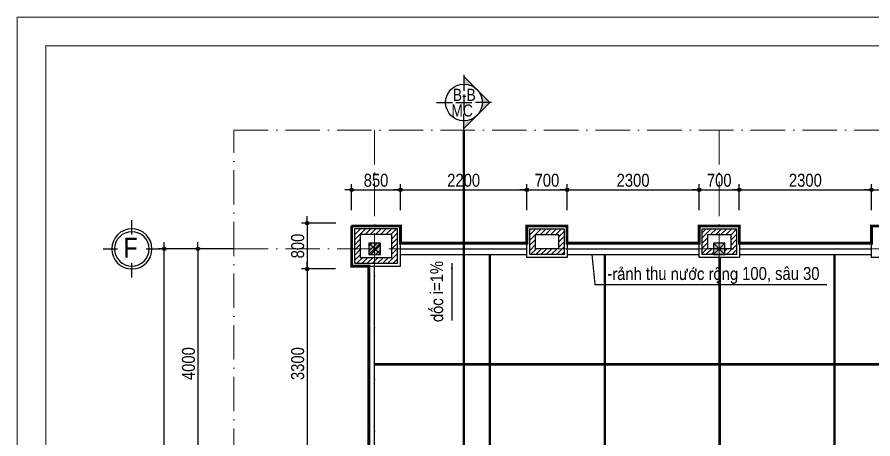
# Model space of a CAD drawing. Extents: x -1107188 to -523840, y 39692 to 514392.
# Drawn here: x -1107188 to -1092289, y 507040 to 514392 of the extents above; entities that cross this region are included whole.
import ezdxf
from ezdxf.enums import TextEntityAlignment as Align

# ---------------------------------------------------------------- set-up
doc = ezdxf.new("R2010")
doc.units = 0
doc.linetypes.add('ACAD_ISO10W100', pattern=[18, 12, -3, 0, -3])
doc.linetypes.add('DASHED2', pattern=[0.375, 0.25, -0.125])
doc.layers.get('0').update_dxf_attribs({"color": 255, "linetype": 'CONTINUOUS'})
doc.layers.get('DEFPOINTS').update_dxf_attribs({"linetype": 'CONTINUOUS'})
for name, color, linetype, lineweight in [('00-KICH THUOC', 6, 'CONTINUOUS', 9), ('NET-THAY', 2, 'CONTINUOUS', 13), ('TRUC', 24, 'CONTINUOUS', 0)]:
    doc.layers.add(name, color=color, linetype=linetype, lineweight=lineweight)
for name, color, linetype in [('009', 251, 'CONTINUOUS'), ('daucat', 220, 'CONTINUOUS'), ('DIM', 1, 'CONTINUOUS'), ('KYHIEU', 3, 'CONTINUOUS'), ('TAGS', 60, 'CONTINUOUS'), ('TEXT', 7, 'CONTINUOUS'), ('TUONG', 131, 'CONTINUOUS'), ('WALL', 4, 'CONTINUOUS')]:
    doc.layers.add(name, color=color, linetype=linetype)
doc.styles.add('1', font='', dxfattribs={"height": 250})
doc.styles.add('HEL-CONDENSE', font='')
doc.styles.add('KICHTHUOC', font='', dxfattribs={"width": 0.8})
doc.styles.add('SO BV', font='', dxfattribs={"height": 200})
doc.styles.add('TEN BV', font='', dxfattribs={"height": 350})
doc.styles.add('VNI-HELVE-CONDENSE', font='')
doc.styles.add('VNI-HELVE-CONDENSEN', font='')
doc.styles.get('1').set_extended_font_data('VNI-Helve-Condense')
doc.styles.get('HEL-CONDENSE').set_extended_font_data('VNI-Helve-Condense')
doc.styles.get('KICHTHUOC').set_extended_font_data('VNI-Helve-Condense')
doc.styles.get('SO BV').set_extended_font_data('VNI-Helve-Condense')
doc.styles.get('TEN BV').set_extended_font_data('VNI-Helve-Condense', bold=True)
doc.styles.get('VNI-HELVE-CONDENSE').set_extended_font_data('VNI-Helve-Condense')
doc.styles.get('VNI-HELVE-CONDENSEN').set_extended_font_data('VNI-Helve-Condense')
doc.dimstyles.new('1-100', dxfattribs={"dimtxt": 200, "dimasz": 60, "dimexe": 0, "dimexo": 0, "dimgap": 70, "dimtad": 1, "dimtoh": 1, "dimdec": 0, "dimzin": 9, "dimdsep": 46, "dimtxsty": 'KICHTHUOC', "dimblk": 'KTHUOC', "dimcen": 15, "dimdle": 150, "dimclrd": 256, "dimclre": 256, "dimclrt": 7, "dimadec": 0, "dimazin": 0, "dimtfac": 1, "dimtdec": 0, "dimtix": 1, "dimtmove": 2, "dimatfit": 3, "dimfxl": 1, "dimtolj": 1, "dimtzin": 1, "dimarcsym": 0})
doc.dimstyles.new('D100', dxfattribs={"dimtxt": 225, "dimasz": 1.2, "dimexe": 100, "dimexo": 0, "dimgap": 50, "dimtad": 1, "dimdec": 0, "dimzin": 13, "dimdsep": 46, "dimtxsty": 'HEL-CONDENSE', "dimblk": 'D50', "dimcen": 0, "dimclrd": 1, "dimclre": 1, "dimclrt": 7, "dimadec": 0, "dimazin": 0, "dimtfac": 1, "dimtdec": 0, "dimtmove": 0, "dimatfit": 3, "dimldrblk": 'D50', "dimfxl": 1, "dimtolj": 1, "dimtzin": 13, "dimarcsym": 0})
pattern_1 = [(45, (-2400387.26, 85034.324), (-44.9012806, 44.9012806), [])]

# ---------------------------------------------------------------- blocks, each defined once
blk = doc.blocks.new('D50')
at = {"layer": 'DIM'}
blk.add_hatch(color=256, dxfattribs=at).paths.add_polyline_path([(25, 0, 1), (-25, 0, 1)])
blk.add_line((25, 0), (100, 0), dxfattribs=at)
blk.add_circle((0, 0), 25, dxfattribs=at)
blk = doc.blocks.new('*D83')
at = {"layer": 'DEFPOINTS', "color": 0, "transparency": 16777216}
for p in [(-1103418, 510352), (-1104039, 506352), (-1103418, 506352)]:
    blk.add_point(p, dxfattribs=at)
at = {"layer": 'DIM', "color": 1, "lineweight": -2, "transparency": 16777216}
for p, q in [((-1103418, 510352), (-1104139, 510352)), ((-1104039, 510351), (-1104039, 506353)), ((-1103418, 506352), (-1104139, 506352))]:
    blk.add_line(p, q, dxfattribs=at)
at = {"layer": 'DIM', "color": 1, "lineweight": -2, "transparency": 16777216, "xscale": 1.199999999999999, "yscale": 1.199999999999999, "zscale": 1.199999999999999}
for p, rotation in [((-1104039, 510352), 90), ((-1104039, 506352), 270)]:
    blk.add_blockref('D50', p, dxfattribs=dict(at, rotation=rotation))
at = {"layer": 'DIM', "color": 7, "transparency": 16777216, "insert": (-1104204, 508352), "char_height": 225, "attachment_point": 5, "rotation": 90, "style": 'HEL-CONDENSE'}
blk.add_mtext('\\A1;4000', dxfattribs=at)
blk = doc.blocks.new('*D87')
at = {"layer": 'DEFPOINTS', "color": 0, "transparency": 16777216}
for p in [(-1104627, 510352), (-1103418, 510352), (-1103418, 496352)]:
    blk.add_point(p, dxfattribs=at)
at = {"layer": 'DIM', "color": 1, "lineweight": -2, "transparency": 16777216}
for p, q in [((-1103418, 510352), (-1104727, 510352)), ((-1104627, 496353), (-1104627, 510351)), ((-1103418, 496352), (-1104727, 496352))]:
    blk.add_line(p, q, dxfattribs=at)
at = {"layer": 'DIM', "color": 1, "lineweight": -2, "transparency": 16777216, "xscale": 1.199999999999999, "yscale": 1.199999999999999, "zscale": 1.199999999999999}
for p, rotation in [((-1104627, 510352), 90), ((-1104627, 496352), 270)]:
    blk.add_blockref('D50', p, dxfattribs=dict(at, rotation=rotation))
at = {"layer": 'DIM', "color": 7, "transparency": 16777216, "insert": (-1104792, 503352), "char_height": 225, "attachment_point": 5, "rotation": 90, "style": 'HEL-CONDENSE'}
blk.add_mtext('\\A1;14000', dxfattribs=at)
blk = doc.blocks.new('A$C206177D3')
at = {"layer": 'TAGS', "ltscale": 1000}
for p, q in [((-37, 240), (-37, 490)), ((-287, -10), (-537, -10)), ((463, -10), (213, -10)), ((-37, -510), (-37, -260))]:
    blk.add_line(p, q, dxfattribs=at)
blk.add_circle((-37, -10), 350, dxfattribs=at)
at = {"layer": 'TAGS', "color": 254, "ltscale": 1000}
blk.add_circle((-37, -10), 300, dxfattribs=at)
at = {"layer": 'TAGS', "ltscale": 1000, "style": 'VNI-HELVE-CONDENSEN'}
blk.add_attdef('A', text='', height=350, dxfattribs=at).set_placement((-38, -166), align=Align.CENTER)
blk = doc.blocks.new('A$C225A2996')
at = {"layer": 'WALL'}
blk.add_hatch(color=4, dxfattribs=at).paths.add_polyline_path([(531, 82), (731, 82), (731, 282), (531, 282)])
at = {"layer": 'WALL', "color": 4}
for p, q in [((531, 282), (731, 82)), ((531, 82), (731, 282))]:
    blk.add_line(p, q, dxfattribs=at)
blk.add_lwpolyline([(531, 82), (731, 82), (731, 282), (531, 282)], close=True, dxfattribs=at)
blk = doc.blocks.new('mc2')
at = {"layer": 'KYHIEU', "ltscale": 0.7}
h = blk.add_hatch(color=256, dxfattribs=at)
h.paths.add_polyline_path([(600, 400), (600, 566), (317, 283, -0.198912)])
h.paths.add_polyline_path([(200, 0, -0.198912), (317, 283), (34, 0)])
h.paths.add_polyline_path([(317, -283, -0.198912), (200, 0), (34, 0)])
h.paths.add_polyline_path([(600, -566), (600, -400, -0.198912), (317, -283)])
for p, q in [((600, 566), (34, 0)), ((600, 600), (600, 250)), ((0, 0), (350, 0)), ((600, -566), (34, 0)), ((775, 0), (425, 0)), ((600, -175), (600, 175)), ((1200, 0), (850, 0)), ((600, -600), (600, -250))]:
    blk.add_line(p, q, dxfattribs=at)
blk.add_circle((600, 0), 400, dxfattribs=at)
at = {"style": 'VNI-HELVE-CONDENSE'}
for height, p in [(300, (612, 182)), (225, (609, -187))]:
    blk.add_attdef('A', text='', height=height, dxfattribs=at).set_placement(p, align=Align.MIDDLE_CENTER)
blk = doc.blocks.new('*D92')
at = {"layer": 'DEFPOINTS', "color": 0, "transparency": 16777216}
for p in [(-1100514, 511382), (-1101364, 511029), (-1100514, 511029)]:
    blk.add_point(p, dxfattribs=at)
at = {"layer": 'DIM', "color": 1, "lineweight": -2, "transparency": 16777216}
for p, q in [((-1101364, 511029), (-1101364, 511482)), ((-1101362, 511382), (-1100515, 511382)), ((-1100514, 511029), (-1100514, 511482))]:
    blk.add_line(p, q, dxfattribs=at)
at = {"layer": 'DIM', "color": 1, "lineweight": -2, "transparency": 16777216, "xscale": 1.199999999999999, "yscale": 1.199999999999999, "zscale": 1.199999999999999, "rotation": 180}
blk.add_blockref('D50', (-1101364, 511382), dxfattribs=at)
at = {"layer": 'DIM', "color": 1, "lineweight": -2, "transparency": 16777216, "xscale": 1.199999999999999, "yscale": 1.199999999999999, "zscale": 1.199999999999999}
blk.add_blockref('D50', (-1100514, 511382), dxfattribs=at)
at = {"layer": 'DIM', "color": 7, "transparency": 16777216, "insert": (-1100939, 511547), "char_height": 225, "attachment_point": 5, "style": 'HEL-CONDENSE'}
blk.add_mtext('\\A1;850', dxfattribs=at)
blk = doc.blocks.new('*D93')
at = {"layer": 'DEFPOINTS', "color": 0, "transparency": 16777216}
for p in [(-1098314, 511382), (-1100514, 511029), (-1098314, 511029)]:
    blk.add_point(p, dxfattribs=at)
at = {"layer": 'DIM', "color": 1, "lineweight": -2, "transparency": 16777216}
for p, q in [((-1100514, 511029), (-1100514, 511482)), ((-1100512, 511382), (-1098315, 511382)), ((-1098314, 511029), (-1098314, 511482))]:
    blk.add_line(p, q, dxfattribs=at)
at = {"layer": 'DIM', "color": 1, "lineweight": -2, "transparency": 16777216, "xscale": 1.199999999999999, "yscale": 1.199999999999999, "zscale": 1.199999999999999, "rotation": 180}
blk.add_blockref('D50', (-1100514, 511382), dxfattribs=at)
at = {"layer": 'DIM', "color": 1, "lineweight": -2, "transparency": 16777216, "xscale": 1.199999999999999, "yscale": 1.199999999999999, "zscale": 1.199999999999999}
blk.add_blockref('D50', (-1098314, 511382), dxfattribs=at)
at = {"layer": 'DIM', "color": 7, "transparency": 16777216, "insert": (-1099414, 511547), "char_height": 225, "attachment_point": 5, "style": 'HEL-CONDENSE'}
blk.add_mtext('\\A1;2200', dxfattribs=at)
blk = doc.blocks.new('*D94')
at = {"layer": 'DEFPOINTS', "color": 0, "transparency": 16777216}
for p in [(-1097614, 511382), (-1098314, 511029), (-1097614, 511029)]:
    blk.add_point(p, dxfattribs=at)
at = {"layer": 'DIM', "color": 1, "lineweight": -2, "transparency": 16777216}
for p, q in [((-1098314, 511029), (-1098314, 511482)), ((-1098312, 511382), (-1097615, 511382)), ((-1097614, 511029), (-1097614, 511482))]:
    blk.add_line(p, q, dxfattribs=at)
at = {"layer": 'DIM', "color": 1, "lineweight": -2, "transparency": 16777216, "xscale": 1.199999999999999, "yscale": 1.199999999999999, "zscale": 1.199999999999999, "rotation": 180}
blk.add_blockref('D50', (-1098314, 511382), dxfattribs=at)
at = {"layer": 'DIM', "color": 1, "lineweight": -2, "transparency": 16777216, "xscale": 1.199999999999999, "yscale": 1.199999999999999, "zscale": 1.199999999999999}
blk.add_blockref('D50', (-1097614, 511382), dxfattribs=at)
at = {"layer": 'DIM', "color": 7, "transparency": 16777216, "insert": (-1097964, 511547), "char_height": 225, "attachment_point": 5, "style": 'HEL-CONDENSE'}
blk.add_mtext('\\A1;700', dxfattribs=at)
blk = doc.blocks.new('*D95')
at = {"layer": 'DEFPOINTS', "color": 0, "transparency": 16777216}
for p in [(-1095314, 511382), (-1097614, 511029), (-1095314, 511029)]:
    blk.add_point(p, dxfattribs=at)
at = {"layer": 'DIM', "color": 1, "lineweight": -2, "transparency": 16777216}
for p, q in [((-1097614, 511029), (-1097614, 511482)), ((-1097612, 511382), (-1095315, 511382)), ((-1095314, 511029), (-1095314, 511482))]:
    blk.add_line(p, q, dxfattribs=at)
at = {"layer": 'DIM', "color": 1, "lineweight": -2, "transparency": 16777216, "xscale": 1.199999999999999, "yscale": 1.199999999999999, "zscale": 1.199999999999999, "rotation": 180}
blk.add_blockref('D50', (-1097614, 511382), dxfattribs=at)
at = {"layer": 'DIM', "color": 1, "lineweight": -2, "transparency": 16777216, "xscale": 1.199999999999999, "yscale": 1.199999999999999, "zscale": 1.199999999999999}
blk.add_blockref('D50', (-1095314, 511382), dxfattribs=at)
at = {"layer": 'DIM', "color": 7, "transparency": 16777216, "insert": (-1096464, 511547), "char_height": 225, "attachment_point": 5, "style": 'HEL-CONDENSE'}
blk.add_mtext('\\A1;2300', dxfattribs=at)
blk = doc.blocks.new('*D96')
at = {"layer": 'DEFPOINTS', "color": 0, "transparency": 16777216}
for p in [(-1094614, 511382), (-1095314, 511029), (-1094614, 511029)]:
    blk.add_point(p, dxfattribs=at)
at = {"layer": 'DIM', "color": 1, "lineweight": -2, "transparency": 16777216}
for p, q in [((-1095314, 511029), (-1095314, 511482)), ((-1095312, 511382), (-1094615, 511382)), ((-1094614, 511029), (-1094614, 511482))]:
    blk.add_line(p, q, dxfattribs=at)
at = {"layer": 'DIM', "color": 1, "lineweight": -2, "transparency": 16777216, "xscale": 1.199999999999999, "yscale": 1.199999999999999, "zscale": 1.199999999999999, "rotation": 180}
blk.add_blockref('D50', (-1095314, 511382), dxfattribs=at)
at = {"layer": 'DIM', "color": 1, "lineweight": -2, "transparency": 16777216, "xscale": 1.199999999999999, "yscale": 1.199999999999999, "zscale": 1.199999999999999}
blk.add_blockref('D50', (-1094614, 511382), dxfattribs=at)
at = {"layer": 'DIM', "color": 7, "transparency": 16777216, "insert": (-1094964, 511547), "char_height": 225, "attachment_point": 5, "style": 'HEL-CONDENSE'}
blk.add_mtext('\\A1;700', dxfattribs=at)
blk = doc.blocks.new('*D97')
at = {"layer": 'DEFPOINTS', "color": 0, "transparency": 16777216}
for p in [(-1092314, 511382), (-1094614, 511029), (-1092314, 511029)]:
    blk.add_point(p, dxfattribs=at)
at = {"layer": 'DIM', "color": 1, "lineweight": -2, "transparency": 16777216}
for p, q in [((-1094614, 511029), (-1094614, 511482)), ((-1094612, 511382), (-1092315, 511382)), ((-1092314, 511029), (-1092314, 511482))]:
    blk.add_line(p, q, dxfattribs=at)
at = {"layer": 'DIM', "color": 1, "lineweight": -2, "transparency": 16777216, "xscale": 1.199999999999999, "yscale": 1.199999999999999, "zscale": 1.199999999999999, "rotation": 180}
blk.add_blockref('D50', (-1094614, 511382), dxfattribs=at)
at = {"layer": 'DIM', "color": 1, "lineweight": -2, "transparency": 16777216, "xscale": 1.199999999999999, "yscale": 1.199999999999999, "zscale": 1.199999999999999}
blk.add_blockref('D50', (-1092314, 511382), dxfattribs=at)
at = {"layer": 'DIM', "color": 7, "transparency": 16777216, "insert": (-1093464, 511547), "char_height": 225, "attachment_point": 5, "style": 'HEL-CONDENSE'}
blk.add_mtext('\\A1;2300', dxfattribs=at)
blk = doc.blocks.new('*D98')
at = {"layer": 'DEFPOINTS', "color": 0, "transparency": 16777216}
for p in [(-1091614, 511382), (-1092314, 511029), (-1091614, 511029)]:
    blk.add_point(p, dxfattribs=at)
at = {"layer": 'DIM', "color": 1, "lineweight": -2, "transparency": 16777216}
for p, q in [((-1092314, 511029), (-1092314, 511482)), ((-1092312, 511382), (-1091615, 511382)), ((-1091614, 511029), (-1091614, 511482))]:
    blk.add_line(p, q, dxfattribs=at)
at = {"layer": 'DIM', "color": 1, "lineweight": -2, "transparency": 16777216, "xscale": 1.199999999999999, "yscale": 1.199999999999999, "zscale": 1.199999999999999, "rotation": 180}
blk.add_blockref('D50', (-1092314, 511382), dxfattribs=at)
at = {"layer": 'DIM', "color": 1, "lineweight": -2, "transparency": 16777216, "xscale": 1.199999999999999, "yscale": 1.199999999999999, "zscale": 1.199999999999999}
blk.add_blockref('D50', (-1091614, 511382), dxfattribs=at)
at = {"layer": 'DIM', "color": 7, "transparency": 16777216, "insert": (-1091964, 511547), "char_height": 225, "attachment_point": 5, "style": 'HEL-CONDENSE'}
blk.add_mtext('\\A1;700', dxfattribs=at)
blk = doc.blocks.new('*D147')
at = {"layer": 'DEFPOINTS', "color": 0, "transparency": 16777216}
for p in [(-1101641, 510802), (-1102138, 510002), (-1101646, 510002)]:
    blk.add_point(p, dxfattribs=at)
at = {"layer": 'DIM', "color": 1, "lineweight": -2, "transparency": 16777216}
for p, q in [((-1101641, 510802), (-1102238, 510802)), ((-1102138, 510801), (-1102138, 510003)), ((-1101646, 510002), (-1102238, 510002))]:
    blk.add_line(p, q, dxfattribs=at)
at = {"layer": 'DIM', "color": 1, "lineweight": -2, "transparency": 16777216, "xscale": 1.199999999999999, "yscale": 1.199999999999999, "zscale": 1.199999999999999}
for p, rotation in [((-1102138, 510802), 90), ((-1102138, 510002), 270)]:
    blk.add_blockref('D50', p, dxfattribs=dict(at, rotation=rotation))
at = {"layer": 'DIM', "color": 7, "transparency": 16777216, "insert": (-1102303, 510402), "char_height": 225, "attachment_point": 5, "rotation": 90, "style": 'HEL-CONDENSE'}
blk.add_mtext('\\A1;800', dxfattribs=at)
blk = doc.blocks.new('*D148')
at = {"layer": 'DEFPOINTS', "color": 0, "transparency": 16777216}
for p in [(-1101646, 510002), (-1102138, 506702), (-1101656, 506702)]:
    blk.add_point(p, dxfattribs=at)
at = {"layer": 'DIM', "color": 1, "lineweight": -2, "transparency": 16777216}
for p, q in [((-1101646, 510002), (-1102238, 510002)), ((-1102138, 510001), (-1102138, 506703)), ((-1101656, 506702), (-1102238, 506702))]:
    blk.add_line(p, q, dxfattribs=at)
at = {"layer": 'DIM', "color": 1, "lineweight": -2, "transparency": 16777216, "xscale": 1.199999999999999, "yscale": 1.199999999999999, "zscale": 1.199999999999999}
for p, rotation in [((-1102138, 510002), 90), ((-1102138, 506702), 270)]:
    blk.add_blockref('D50', p, dxfattribs=dict(at, rotation=rotation))
at = {"layer": 'DIM', "color": 7, "transparency": 16777216, "insert": (-1102303, 508352), "char_height": 225, "attachment_point": 5, "rotation": 90, "style": 'HEL-CONDENSE'}
blk.add_mtext('\\A1;3300', dxfattribs=at)
blk = doc.blocks.new('KTHUOC')
at = {"ltscale": 50}
h = blk.add_hatch(color=256, dxfattribs=at)
edge = h.paths.add_edge_path()
edge.add_line((0.28, 0.53), (-0.53, -0.28))
edge.add_arc((-0.41, -0.41), 0.175, 135, 225)
edge.add_arc((-0.41, -0.41), 0.175, 225, 315)
edge.add_line((-0.28, -0.53), (0.53, 0.28))
edge.add_arc((0.41, 0.41), 0.175, 315, 405)
edge.add_arc((0.41, 0.41), 0.175, 45, 135)
for p, q in [((0, -2), (0, 2)), ((-3, 0), (3, 0))]:
    blk.add_line(p, q)
blk.add_lwpolyline([(0.28, 0.53), (-0.53, -0.28, 0.414214), (-0.53, -0.53), (-0.53, -0.53, 0.414214), (-0.28, -0.53), (0.53, 0.28, 0.414214), (0.53, 0.53), (0.53, 0.53, 0.414214)], format="xyb", close=True)
blk = doc.blocks.new('KHUNGTEN')
at = {"color": 3, "linetype": 'Continuous'}
for points in [[(-593653, 217892), (-593653, 277292), (-509653, 277292), (-509653, 217892), (-593653, 217892)], [(-593153, 218392), (-593153, 276792), (-510153, 276792), (-510153, 218392)]]:
    blk.add_lwpolyline(points, close=True, dxfattribs=at)
at = {"style": 'TEN BV'}
for tag, p in [('TEB_BV', (-518299, 222628)), ('LOAI_BV', (-511918, 220684)), ('TL', (-512164, 219751))]:
    blk.add_attdef(tag, p, '', height=350, dxfattribs=at)
at = {"style": 'SO BV'}
for tag, p in [('SOBV', (-510673, 221020)), ('TONGSOBV', (-510673, 220591))]:
    blk.add_attdef(tag, text='', height=200, dxfattribs=at).set_placement(p, align=Align.CENTER)

msp = doc.modelspace()

# ---------------------------------------------------------------- hatches: boundary and pattern name
at = {"layer": '009'}
h = msp.add_hatch(dxfattribs=at)
h.set_pattern_fill('ANSI31', color=256, scale=20, style=0)
h.set_pattern_definition(pattern_1)
h.paths.add_polyline_path([(-1101313.57, 510101.964), (-1100563.57, 510101.964), (-1100563.57, 510701.964), (-1101313.57, 510701.964)])
h.paths.add_polyline_path([(-1101213.57, 510601.964), (-1100663.57, 510601.964), (-1100663.57, 510201.964), (-1101213.57, 510201.964)], flags=16)
h.paths.add_polyline_path([(-1101063.57, 510451.964), (-1100863.57, 510451.964), (-1100863.57, 510251.964), (-1101063.57, 510251.964)], flags=0)
h = msp.add_hatch(dxfattribs=at)
h.set_pattern_fill('ANSI31', color=256, scale=20, style=0)
h.set_pattern_definition(pattern_1)
h.paths.add_polyline_path([(-1098263.57, 510251.964), (-1097663.57, 510251.964), (-1097663.57, 510701.964), (-1098263.57, 510701.964)])
h.paths.add_polyline_path([(-1098163.57, 510601.964), (-1097763.57, 510601.964), (-1097763.57, 510351.964), (-1098163.57, 510351.964)], flags=16)
h.paths.add_polyline_path([(-1095163.57, 510601.964), (-1094763.57, 510601.964), (-1094763.57, 510351.964), (-1094863.57, 510351.964), (-1094863.57, 510251.964), (-1094663.57, 510251.964), (-1094663.57, 510701.964), (-1095263.57, 510701.964), (-1095263.57, 510251.964), (-1095063.57, 510251.964), (-1095063.57, 510351.964), (-1095163.57, 510351.964)])

# ---------------------------------------------------------------- linework, layer by layer
at = {"const_width": 50}
for points in [[(-1101363.57, 510751.964), (-1100513.57, 510751.964), (-1100513.57, 510451.964), (-1098313.57, 510451.964), (-1098313.57, 510751.964), (-1097613.57, 510751.964), (-1097613.57, 510451.964), (-1095313.57, 510451.964), (-1095313.57, 510751.964), (-1094613.57, 510751.964), (-1094613.57, 510451.964), (-1092313.57, 510451.964), (-1092313.57, 510751.964), (-1091613.57, 510751.964)], [(-1101063.57, 506701.964), (-1101063.57, 510051.964), (-1101363.57, 510051.964), (-1101363.57, 510751.964)]]:
    msp.add_lwpolyline(points, dxfattribs=at)
msp.add_lwpolyline([(-1101363.57, 510051.964), (-1100513.57, 510051.964), (-1100513.57, 510751.964), (-1101363.57, 510751.964)], close=True)
for points in [[(-1100513.57, 510451.964), (-1098313.57, 510451.964)], [(-1100513.57, 510351.964), (-1098313.57, 510351.964)], [(-1097613.57, 510451.964), (-1095313.57, 510451.964)], [(-1097613.57, 510351.964), (-1095313.57, 510351.964)], [(-1094613.57, 510451.964), (-1092313.57, 510451.964)], [(-1094613.57, 510351.964), (-1092313.57, 510351.964)], [(-1100513.57, 510251.964), (-1098313.57, 510251.964)], [(-1098963.57, 496351.964), (-1098963.57, 510251.964)], [(-1098943.57, 496351.964), (-1098943.57, 510251.964)], [(-1097613.57, 510251.964), (-1095313.57, 510251.964)], [(-1096963.57, 496351.964), (-1096963.57, 510251.964)], [(-1096943.57, 496351.964), (-1096943.57, 510251.964)], [(-1094963.57, 496351.964), (-1094963.57, 510201.964)], [(-1094943.57, 496351.964), (-1094943.57, 510201.964)], [(-1094613.57, 510251.964), (-1092313.57, 510251.964)], [(-1092963.57, 500351.964), (-1092963.57, 510251.964)], [(-1092943.57, 500351.964), (-1092943.57, 510251.964)], [(-1101063.57, 506701.964), (-1101063.57, 510051.964)], [(-1100963.57, 506701.964), (-1100963.57, 510051.964)], [(-1100963.57, 508351.964), (-1067963.57, 508351.964)], [(-1100963.57, 508331.964), (-1067963.57, 508331.964)]]:
    msp.add_lwpolyline(points)
at = {"layer": '009'}
msp.add_lwpolyline([(-1101313.57, 510101.964), (-1100563.57, 510101.964), (-1100563.57, 510701.964), (-1101313.57, 510701.964)], close=True, dxfattribs=at)
at = {"layer": 'daucat', "linetype": 'DASHED2', "ltscale": 2000, "const_width": 40}
msp.add_lwpolyline([(-1099408.455, 512424.22), (-1099408.455, 489595.058)], dxfattribs=at)
at = {"layer": 'NET-THAY', "linetype": 'ByBlock', "lineweight": -2}
for points in [[(-1098313.57, 510751.964), (-1097613.57, 510751.964), (-1097613.57, 510201.964), (-1098313.57, 510201.964)], [(-1095313.57, 510751.964), (-1094613.57, 510751.964), (-1094613.57, 510201.964), (-1095313.57, 510201.964)], [(-1092313.57, 510751.964), (-1091613.57, 510751.964), (-1091613.57, 510201.964), (-1092313.57, 510201.964)]]:
    msp.add_lwpolyline(points, close=True, dxfattribs=at)
at = {"layer": 'TRUC', "linetype": 'ACAD_ISO10W100', "ltscale": 50}
msp.add_lwpolyline([(-1103417.555, 512424.22), (-1065647.243, 512424.22), (-1065647.243, 491322.191), (-1103417.555, 491322.191)], close=True, dxfattribs=at)
for points in [[(-1100963.57, 512424.22), (-1100963.57, 491322.191)], [(-1094963.57, 512424.22), (-1094963.57, 491322.191)], [(-1094963.57, 512424.22), (-1094963.57, 491322.191)], [(-1103417.555, 510351.964), (-1065647.243, 510351.964)]]:
    msp.add_lwpolyline(points, dxfattribs=at)
at = {"layer": 'TUONG', "color": 4}
for p, q in [((-1100563.57, 510701.964), (-1101313.57, 510701.964)), ((-1101313.57, 510701.964), (-1101313.57, 510101.964)), ((-1100563.57, 510101.964), (-1100563.57, 510701.964)), ((-1100663.57, 510601.964), (-1101213.57, 510601.964)), ((-1101213.57, 510601.964), (-1101213.57, 510201.964)), ((-1100663.57, 510201.964), (-1100663.57, 510601.964)), ((-1101213.57, 510201.964), (-1100663.57, 510201.964)), ((-1101313.57, 510101.964), (-1100563.57, 510101.964))]:
    msp.add_line(p, q, dxfattribs=at)
at = {"layer": 'TUONG'}
for p, q in [((-1098263.57, 510251.964), (-1098263.57, 510701.964)), ((-1098263.57, 510701.964), (-1097663.57, 510701.964)), ((-1097663.57, 510701.964), (-1097663.57, 510251.964)), ((-1095263.57, 510251.964), (-1095263.57, 510701.964)), ((-1095263.57, 510701.964), (-1094663.57, 510701.964)), ((-1094663.57, 510701.964), (-1094663.57, 510251.964)), ((-1098163.57, 510351.964), (-1098163.57, 510601.964)), ((-1098163.57, 510601.964), (-1097763.57, 510601.964)), ((-1097763.57, 510601.964), (-1097763.57, 510351.964)), ((-1095163.57, 510351.964), (-1095163.57, 510601.964)), ((-1095163.57, 510601.964), (-1094763.57, 510601.964)), ((-1094763.57, 510601.964), (-1094763.57, 510351.964)), ((-1097763.57, 510351.964), (-1098163.57, 510351.964)), ((-1094763.57, 510351.964), (-1095163.57, 510351.964)), ((-1097663.57, 510251.964), (-1098263.57, 510251.964)), ((-1094663.57, 510251.964), (-1095263.57, 510251.964))]:
    msp.add_line(p, q, dxfattribs=at)

# ---------------------------------------------------------------- block references
at = {"layer": '00-KICH THUOC'}
msp.add_blockref('KHUNGTEN', (-513535.14, 237100), dxfattribs=at)
at = {"layer": 'KYHIEU', "ltscale": 0.7}
ref = msp.add_blockref('mc2', (-1098928.455, 512904.22), dxfattribs=dict(at, xscale=0.8000000007450581, yscale=0.7999999995809048, zscale=0.8, rotation=180))
ref.add_attrib('A', 'MC', dxfattribs={"layer": '0', "height": 210, "style": 'VNI-HELVE-CONDENSE'}).set_placement((-1099440.625, 512764.22), align=Align.MIDDLE_CENTER)
ref.add_attrib('A', 'B-B', dxfattribs={"layer": '0', "height": 210, "style": 'VNI-HELVE-CONDENSE'}).set_placement((-1099402.817, 513037.326), align=Align.MIDDLE_CENTER)
at = {"layer": 'TAGS', "ltscale": 1000}
ref = msp.add_blockref('A$C206177D3', (-1105227.592, 510361.817), dxfattribs=dict(at, xscale=-1))
ref.add_attrib('A', 'F', dxfattribs={"color": 7, "ltscale": 1000, "height": 350, "style": 'VNI-HELVE-CONDENSEN'}).set_placement((-1105213.554, 510196.179), align=Align.CENTER)
at = {"layer": 'TUONG', "color": 4}
for p in [(-1101594.961, 510170.331), (-1095594.961, 510170.331)]:
    msp.add_blockref('A$C225A2996', p, dxfattribs=at)

# ---------------------------------------------------------------- texts
at = {"layer": 'TEXT', "insert": (-1099996.029, 509608.567), "char_height": 225, "attachment_point": 2, "rotation": 90, "style": '1'}
msp.add_mtext('doác i=1%', dxfattribs=at)
at = {"layer": 'TEXT', "insert": (-1095064.459, 510035.773), "char_height": 225, "attachment_point": 2, "style": '1'}
msp.add_mtext('-raûnh thu nöôùc roäng 100, saâu 30', dxfattribs=at)

# ---------------------------------------------------------------- dimensions: what is measured, and where the dimension line sits
at = {"layer": 'DIM'}
dim = msp.add_linear_dim(base=(-1100513.57, 511381.939), p1=(-1101363.57, 511029.104), p2=(-1100513.57, 511029.104), dimstyle='D100', dxfattribs=at)
dim.commit()
dim.dimension.update_dxf_attribs({"geometry": '*D92', "text_midpoint": (-1100938.57, 511546.839)})
for base, p1, p2, picture, middle in [((-1098313.57, 511381.939), (-1100513.57, 511029.104), (-1098313.57, 511029.104), '*D93', (-1099413.57, 511546.839)), ((-1097613.57, 511381.939), (-1098313.57, 511029.104), (-1097613.57, 511029.104), '*D94', (-1097963.57, 511546.839)), ((-1095313.57, 511381.939), (-1097613.57, 511029.104), (-1095313.57, 511029.104), '*D95', (-1096463.57, 511546.839)), ((-1094613.57, 511381.939), (-1095313.57, 511029.104), (-1094613.57, 511029.104), '*D96', (-1094963.57, 511546.839)), ((-1092313.57, 511381.939), (-1094613.57, 511029.104), (-1092313.57, 511029.104), '*D97', (-1093463.57, 511546.839)), ((-1091613.57, 511381.939), (-1092313.57, 511029.104), (-1091613.57, 511029.104), '*D98', (-1091963.57, 511546.839))]:
    dim = msp.add_linear_dim(base=base, p1=p1, p2=p2, dimstyle='D100', override={"dimtmove": 1}, dxfattribs=at)
    dim.commit()
    dim.dimension.update_dxf_attribs({"geometry": picture, "text_midpoint": middle})
dim = msp.add_linear_dim(base=(-1102138.461, 510001.964), p1=(-1101641.199, 510801.964), p2=(-1101646.47, 510001.964), angle=90, dimstyle='D100', dxfattribs=at)
dim.commit()
dim.dimension.update_dxf_attribs({"geometry": '*D147', "text_midpoint": (-1102303.361, 510401.964)})
for p1, p2, distance, picture, middle in [((-1103417.555, 496351.964), (-1103417.555, 510351.964), 1209.184, '*D87', (-1104791.639, 503351.964)), ((-1103417.555, 510351.964), (-1103417.555, 506351.964), -621.86, '*D83', (-1104204.315, 508351.964))]:
    dim = msp.add_aligned_dim(p1=p1, p2=p2, distance=distance, dimstyle='D100', dxfattribs=at)
    dim.commit()
    dim.dimension.update_dxf_attribs({"geometry": picture, "text_midpoint": middle})
dim = msp.add_linear_dim(base=(-1102138.461, 506701.964), p1=(-1101646.47, 510001.964), p2=(-1101656.328, 506701.964), angle=90, dimstyle='D100', override={"dimtmove": 1}, dxfattribs=at)
dim.commit()
dim.dimension.update_dxf_attribs({"geometry": '*D148', "text_midpoint": (-1102303.361, 508351.964)})

# ---------------------------------------------------------------- leaders
for points, override in [([(-1097184.047, 510251.964), (-1097127.148, 509728.508), (-1093091.049, 509728.508)], {"dimgap": 70, "dimtad": 0}), ([(-1099618.06, 510103.886), (-1099618.06, 509103.457)], {"dimasz": 100, "dimgap": 70, "dimtad": 0})]:
    msp.add_leader(points, dimstyle='1-100', override=override)

doc.saveas('drawing.dxf')
